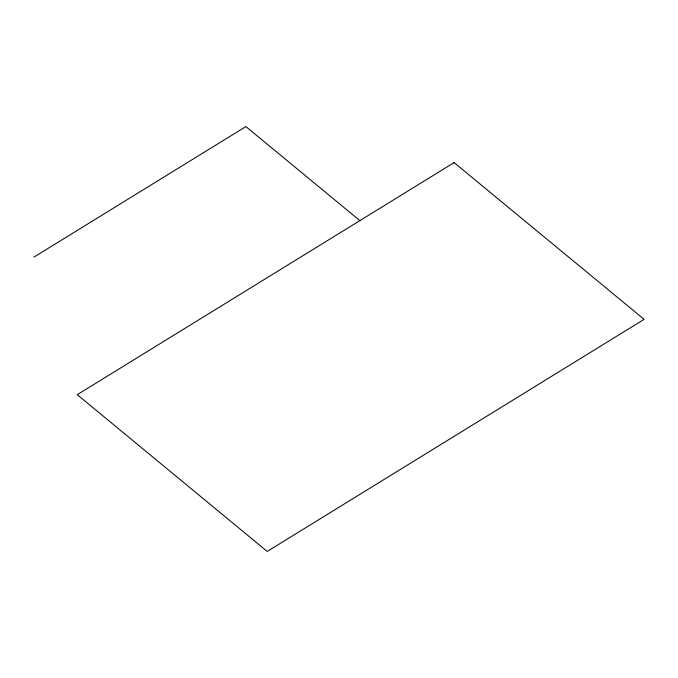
<?xml version="1.0" encoding="UTF-8"?>
<svg xmlns="http://www.w3.org/2000/svg" width="678" height="678" viewBox="0 0 678 678"><rect width="100%" height="100%" fill="white"/><g stroke="black" fill="none" stroke-linecap="round" stroke-linejoin="round"><path stroke-width="1.02" d="M33.9 257.123L245.885 126.574L359.891 220.621M454.107 162.601L77.233 394.681L267.234 551.426L644.1 319.346L454.107 162.601"/></g></svg>
